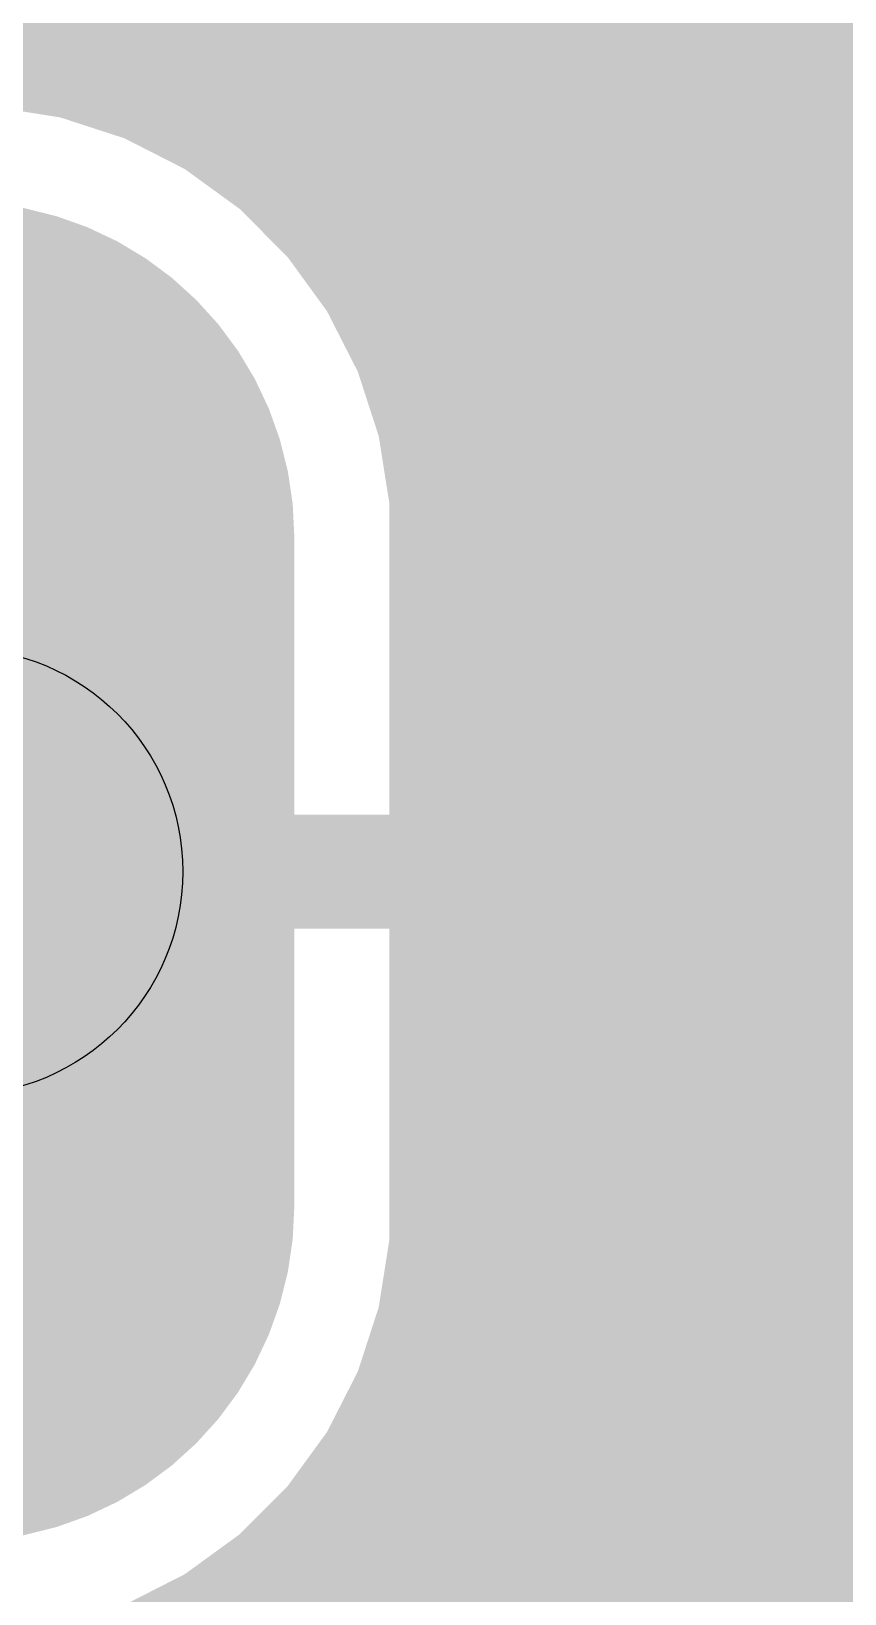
# Model space of a CAD drawing. Extents: x -0.1 to 57, y -0.1 to 41.
# Drawn here: x 7.692 to 9.868, y 2.25 to 6.427 of the extents above; entities that cross this region are included whole.
import ezdxf

# ---------------------------------------------------------------- set-up
doc = ezdxf.new("R2010")
doc.units = 0
for name, color, linetype in [('16', 175, 'CONTINUOUS'), ('17', 82, 'CONTINUOUS'), ('21', 253, 'CONTINUOUS'), ('44', 253, 'CONTINUOUS')]:
    doc.layers.add(name, color=color, linetype=linetype)

# ---------------------------------------------------------------- blocks, each defined once
blk = doc.blocks.new('LONGP100')
at = {"const_width": 1}
blk.add_lwpolyline([(-0.5, 0), (0.5, 0)], dxfattribs=at)
at = {"const_width": 0.5}
for points in [[(-0.5, 0.25, 1), (-0.5, -0.25)], [(0.5, -0.25, 1), (0.5, 0.25)]]:
    blk.add_lwpolyline(points, format="xyb", dxfattribs=at)

msp = doc.modelspace()

# ---------------------------------------------------------------- linework, layer by layer
at = {"layer": '16', "const_width": 0.1524}
for points in [[(2.8048, 6.4008), (17.0352, 6.4008)], [(7.787, 6.2713), (7.5965, 6.3015)], [(7.9704, 6.2117), (7.787, 6.2713)], [(7.8575, 6.2484), (17.0352, 6.2484)], [(8.1423, 6.1241), (7.9704, 6.2117)], [(8.2984, 6.0107), (8.1423, 6.1241)], [(8.181, 6.096), (17.0352, 6.096)], [(8.4348, 5.8743), (8.2984, 6.0107)], [(8.3655, 5.9436), (17.0352, 5.9436)], [(8.5482, 5.7183), (8.4348, 5.8743)], [(8.4952, 5.7912), (17.0352, 5.7912)], [(8.6358, 5.5464), (8.5482, 5.7183)], [(8.5887, 5.6388), (17.0352, 5.6388)], [(8.6954, 5.3629), (8.6358, 5.5464)], [(8.6553, 5.4864), (17.0352, 5.4864)], [(8.7255, 5.1724), (8.6954, 5.3629)], [(8.7, 5.334), (10.5457, 5.334)], [(8.7241, 5.1816), (10.4039, 5.1816)], [(8.7255, 4.2568), (8.7255, 5.1724)], [(8.7255, 5.0292), (10.3889, 5.0292)], [(8.7255, 4.8768), (10.3889, 4.8768)], [(8.7255, 4.7244), (10.3889, 4.7244)], [(8.7255, 4.572), (10.2187, 4.572)], [(8.7255, 4.4196), (10.0739, 4.4196)], [(7.5762, 4.2568), (8.7255, 4.2568)], [(8.7255, 4.2672), (10.0689, 4.2672)], [(7.5762, 4.1148), (10.0689, 4.1148)], [(8.7255, 4.1044), (7.5762, 4.1044)], [(8.7255, 3.1888), (8.7255, 4.1044)], [(8.7255, 3.9624), (10.1093, 3.9624)], [(8.7255, 3.81), (10.2289, 3.81)], [(8.7255, 3.6576), (10.2391, 3.6576)], [(8.7255, 3.5052), (10.2839, 3.5052)], [(8.7255, 3.3528), (10.3639, 3.3528)], [(8.6954, 2.9983), (8.7255, 3.1888)], [(8.7255, 3.2004), (10.4913, 3.2004)], [(8.7032, 3.048), (10.6487, 3.048)], [(8.6358, 2.8148), (8.6954, 2.9983)], [(8.662, 2.8956), (10.8689, 2.8956)], [(8.5482, 2.6429), (8.6358, 2.8148)], [(8.5993, 2.7432), (10.8689, 2.7432)], [(8.4348, 2.4869), (8.5482, 2.6429)], [(8.5103, 2.5908), (10.8689, 2.5908)], [(8.2984, 2.3505), (8.4348, 2.4869)], [(8.3863, 2.4384), (10.9483, 2.4384)], [(8.1423, 2.2371), (8.2984, 2.3505)], [(8.2097, 2.286), (17.9754, 2.286)], [(7.9704, 2.1495), (8.1423, 2.2371)]]:
    msp.add_lwpolyline(points, dxfattribs=at)
at = {"layer": '16', "const_width": 0.0762}
for points in [[(7.7988, 6.3076, 1), (7.7752, 6.2351)], [(7.781, 6.2337, 1), (7.7929, 6.3089)], [(7.8575, 6.2865, 1), (7.8575, 6.2103)], [(7.9877, 6.2457, 1), (7.9531, 6.1778)], [(7.9587, 6.1755, 1), (7.9822, 6.2479)], [(8.1647, 6.155, 1), (8.1199, 6.0933)], [(8.125, 6.0902, 1), (8.1596, 6.1581)], [(8.181, 6.1341, 1), (8.181, 6.0579)], [(8.3253, 6.0377, 1), (8.2714, 5.9838)], [(8.276, 5.9799, 1), (8.3208, 6.0416)], [(8.3655, 5.9817, 1), (8.3655, 5.9055)], [(8.4656, 5.8967, 1), (8.404, 5.8519)], [(8.4079, 5.8474, 1), (8.4617, 5.9013)], [(8.4952, 5.8293, 1), (8.4952, 5.7531)], [(8.5821, 5.7356, 1), (8.5142, 5.701)], [(8.5174, 5.6959, 1), (8.579, 5.7407)], [(8.5887, 5.6769, 1), (8.5887, 5.6007)], [(8.672, 5.5582, 1), (8.5995, 5.5346)], [(8.6018, 5.5291, 1), (8.6697, 5.5637)], [(8.6553, 5.5245, 1), (8.6553, 5.4483)], [(8.733, 5.3689, 1), (8.6577, 5.357)], [(8.6591, 5.3512, 1), (8.7316, 5.3747)], [(8.7, 5.3721, 1), (8.7, 5.2959)], [(8.7241, 5.2197, 1), (8.7241, 5.1435)], [(8.7636, 5.1724, 1), (8.6874, 5.1724)], [(8.6879, 5.1664, 1), (8.7632, 5.1784)], [(8.7255, 5.0673, 1), (8.7255, 4.9911)], [(8.7255, 4.9149, 1), (8.7255, 4.8387)], [(8.7255, 4.7625, 1), (8.7255, 4.6863)], [(8.7255, 4.6101, 1), (8.7255, 4.5339)], [(8.7255, 4.4577, 1), (8.7255, 4.3815)], [(8.7255, 4.3053, 1), (8.7255, 4.2291)], [(8.7255, 4.2187, 1), (8.7255, 4.2949)], [(8.6874, 4.2568, 1), (8.7636, 4.2568)], [(8.7636, 4.1044, 1), (8.6874, 4.1044)], [(8.7255, 4.0663, 1), (8.7255, 4.1425)], [(8.7255, 4.0005, 1), (8.7255, 3.9243)], [(8.7255, 3.8481, 1), (8.7255, 3.7719)], [(8.7255, 3.6957, 1), (8.7255, 3.6195)], [(8.7255, 3.5433, 1), (8.7255, 3.4671)], [(8.7255, 3.3909, 1), (8.7255, 3.3147)], [(8.7255, 3.2385, 1), (8.7255, 3.1623)], [(8.7632, 3.1828, 1), (8.6879, 3.1948)], [(8.6874, 3.1888, 1), (8.7636, 3.1888)], [(8.7032, 3.0861, 1), (8.7032, 3.0099)], [(8.7316, 2.9865, 1), (8.6591, 3.01)], [(8.6577, 3.0042, 1), (8.733, 2.9923)], [(8.662, 2.9337, 1), (8.662, 2.8575)], [(8.6697, 2.7975, 1), (8.6018, 2.8321)], [(8.5995, 2.8266, 1), (8.672, 2.803)], [(8.5993, 2.7813, 1), (8.5993, 2.7051)], [(8.579, 2.6205, 1), (8.5174, 2.6653)], [(8.5142, 2.6602, 1), (8.5821, 2.6256)], [(8.5103, 2.6289, 1), (8.5103, 2.5527)], [(8.4617, 2.4599, 1), (8.4079, 2.5138)], [(8.3863, 2.4765, 1), (8.3863, 2.4003)], [(8.404, 2.5093, 1), (8.4656, 2.4645)], [(8.3208, 2.3196, 1), (8.276, 2.3813)], [(8.2714, 2.3774, 1), (8.3253, 2.3235)], [(8.2097, 2.3241, 1), (8.2097, 2.2479)], [(8.1199, 2.2679, 1), (8.1647, 2.2062)], [(8.1596, 2.2031, 1), (8.125, 2.271)]]:
    msp.add_lwpolyline(points, format="xyb", dxfattribs=at)
at = {"layer": '21', "const_width": 0.1524}
msp.add_lwpolyline([(8.393, 2.3776), (9.993, 2.3776)], dxfattribs=at)
at = {"layer": '21', "const_width": 0.0762}
msp.add_lwpolyline([(8.393, 2.4157, 1), (8.393, 2.3395)], format="xyb", dxfattribs=at)
at = {"layer": '44'}
msp.add_circle((7.5, 4.1806), 0.5969, dxfattribs=at)

# ---------------------------------------------------------------- block references
at = {"layer": '17', "xscale": 1.7907, "yscale": 1.7907, "rotation": 90}
msp.add_blockref('LONGP100', (7.5, 4.1806), dxfattribs=at)
msp.add_blockref('LONGP100', (7.5, 4.1806), dxfattribs=at)

doc.saveas('drawing.dxf')
